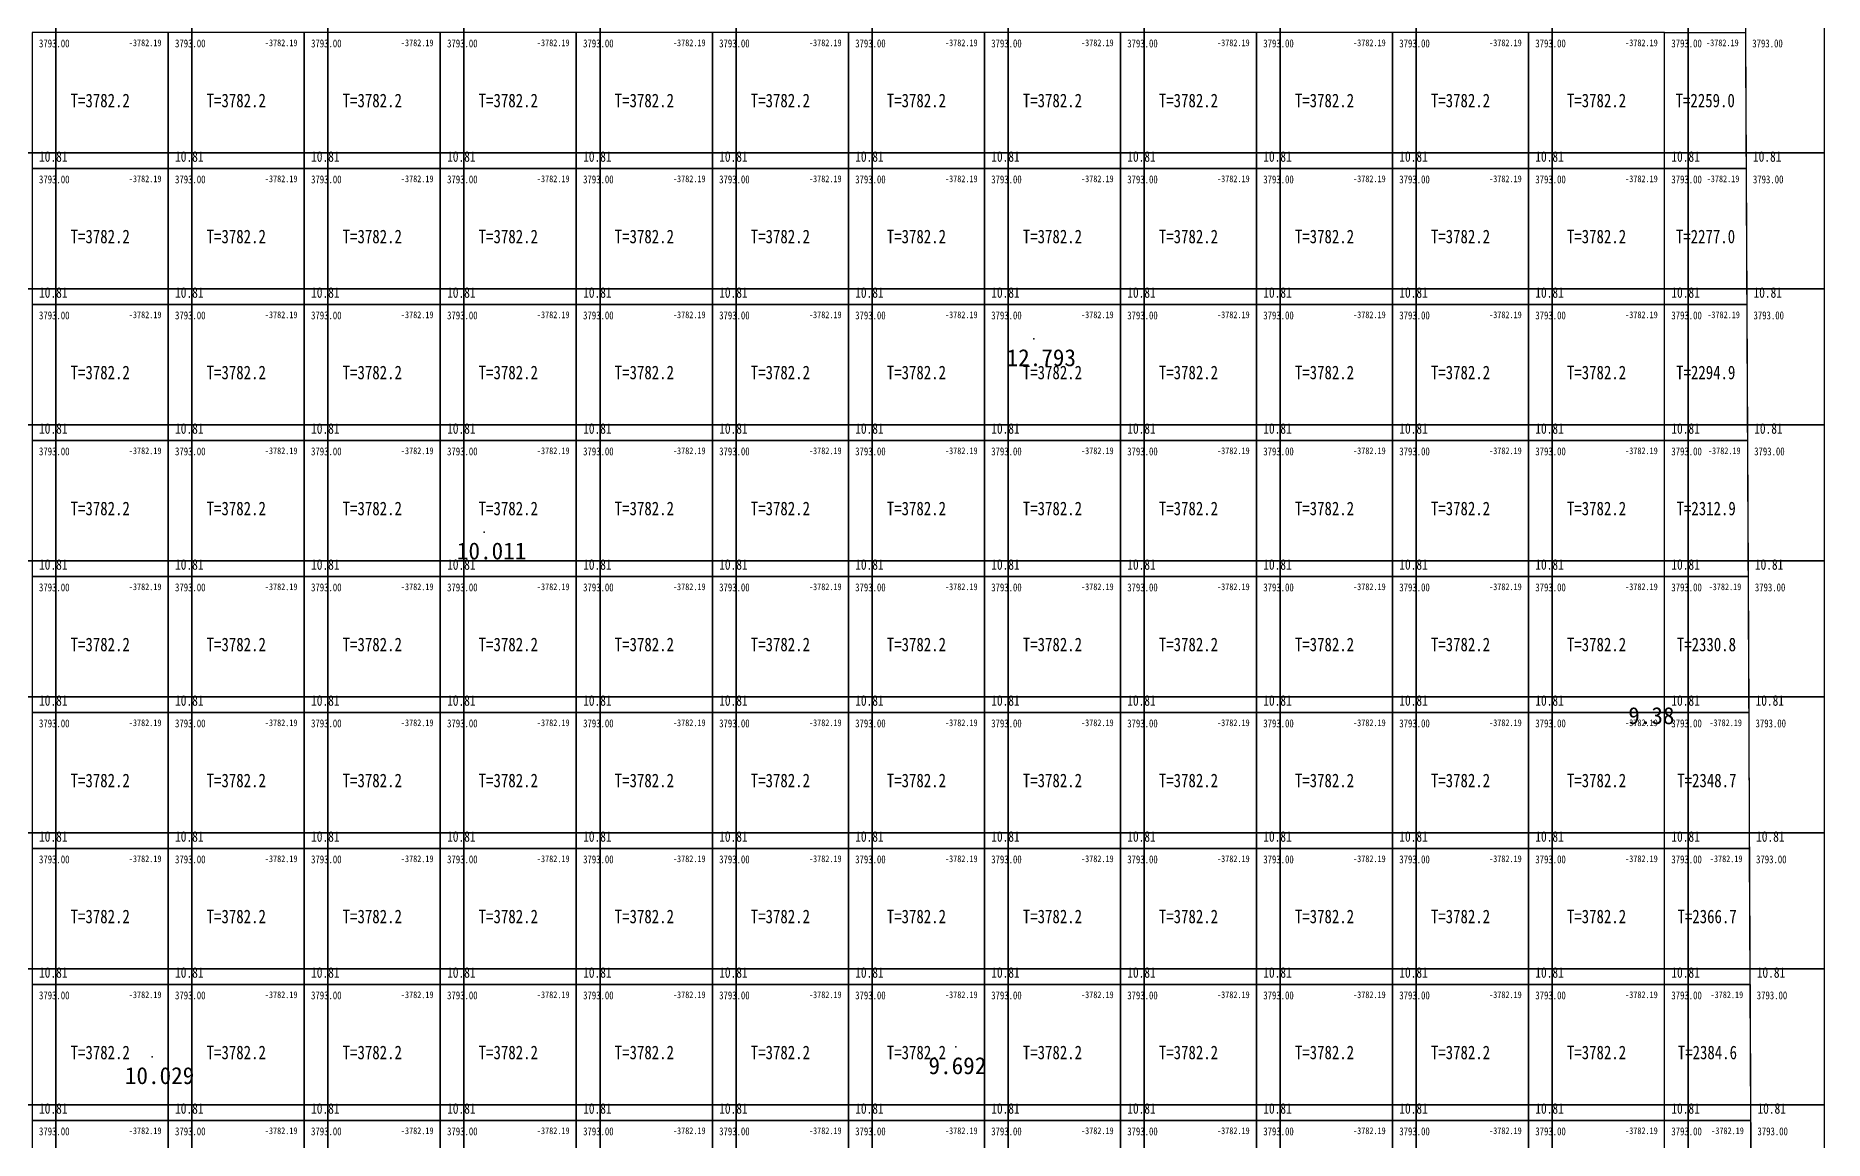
# Model space of a CAD drawing. Extents: x 2802 to 2877, y 3673 to 3804.
# Drawn here: x 2858.03 to 2871.17, y 3775.86 to 3783.98 of the extents above; entities that cross this region are included whole.
import ezdxf
from ezdxf.enums import TextEntityAlignment as Align

# ---------------------------------------------------------------- set-up
doc = ezdxf.new("R2010")
doc.units = 0
doc.header["$LTSCALE"] = 0.5
doc.header["$MEASUREMENT"] = 0
for name, color, linetype in [('FGW', 3, 'Continuous'), ('SHITI', 10, 'Continuous'), ('ZHUJI', 50, 'Continuous')]:
    doc.layers.add(name, color=color, linetype=linetype)

msp = doc.modelspace()

# ---------------------------------------------------------------- linework, layer by layer
for points in [[(2857.174, 3783.116), (2857.174, 3784.116), (2858.174, 3784.116), (2858.174, 3783.116), (2857.174, 3783.116)], [(2858.174, 3783.116), (2858.174, 3784.116), (2859.174, 3784.116), (2859.174, 3783.116), (2858.174, 3783.116)], [(2859.174, 3783.116), (2859.174, 3784.116), (2860.174, 3784.116), (2860.174, 3783.116), (2859.174, 3783.116)], [(2860.174, 3783.116), (2860.174, 3784.116), (2861.174, 3784.116), (2861.174, 3783.116), (2860.174, 3783.116)], [(2861.174, 3783.116), (2861.174, 3784.116), (2862.174, 3784.116), (2862.174, 3783.116), (2861.174, 3783.116)], [(2862.174, 3783.116), (2862.174, 3784.116), (2863.174, 3784.116), (2863.174, 3783.116), (2862.174, 3783.116)], [(2863.174, 3783.116), (2863.174, 3784.116), (2864.174, 3784.116), (2864.174, 3783.116), (2863.174, 3783.116)], [(2864.174, 3783.116), (2864.174, 3784.116), (2865.174, 3784.116), (2865.174, 3783.116), (2864.174, 3783.116)], [(2865.174, 3783.116), (2865.174, 3784.116), (2866.174, 3784.116), (2866.174, 3783.116), (2865.174, 3783.116)], [(2866.174, 3783.116), (2866.174, 3784.116), (2867.174, 3784.116), (2867.174, 3783.116), (2866.174, 3783.116)], [(2867.174, 3783.116), (2867.174, 3784.116), (2868.174, 3784.116), (2868.174, 3783.116), (2867.174, 3783.116)], [(2868.174, 3783.116), (2868.174, 3784.116), (2869.174, 3784.116), (2869.174, 3783.116), (2868.174, 3783.116)], [(2869.174, 3783.116), (2869.174, 3784.116), (2870.174, 3784.116), (2870.174, 3783.116), (2869.174, 3783.116)], [(2870.174, 3783.116), (2870.174, 3784.116), (2871.174, 3784.116), (2871.174, 3783.116), (2870.174, 3783.116)], [(2857.174, 3782.116), (2857.174, 3783.116), (2858.174, 3783.116), (2858.174, 3782.116), (2857.174, 3782.116)], [(2858.174, 3782.116), (2858.174, 3783.116), (2859.174, 3783.116), (2859.174, 3782.116), (2858.174, 3782.116)], [(2859.174, 3782.116), (2859.174, 3783.116), (2860.174, 3783.116), (2860.174, 3782.116), (2859.174, 3782.116)], [(2860.174, 3782.116), (2860.174, 3783.116), (2861.174, 3783.116), (2861.174, 3782.116), (2860.174, 3782.116)], [(2861.174, 3782.116), (2861.174, 3783.116), (2862.174, 3783.116), (2862.174, 3782.116), (2861.174, 3782.116)], [(2862.174, 3782.116), (2862.174, 3783.116), (2863.174, 3783.116), (2863.174, 3782.116), (2862.174, 3782.116)], [(2863.174, 3782.116), (2863.174, 3783.116), (2864.174, 3783.116), (2864.174, 3782.116), (2863.174, 3782.116)], [(2864.174, 3782.116), (2864.174, 3783.116), (2865.174, 3783.116), (2865.174, 3782.116), (2864.174, 3782.116)], [(2865.174, 3782.116), (2865.174, 3783.116), (2866.174, 3783.116), (2866.174, 3782.116), (2865.174, 3782.116)], [(2866.174, 3782.116), (2866.174, 3783.116), (2867.174, 3783.116), (2867.174, 3782.116), (2866.174, 3782.116)], [(2867.174, 3782.116), (2867.174, 3783.116), (2868.174, 3783.116), (2868.174, 3782.116), (2867.174, 3782.116)], [(2868.174, 3782.116), (2868.174, 3783.116), (2869.174, 3783.116), (2869.174, 3782.116), (2868.174, 3782.116)], [(2869.174, 3782.116), (2869.174, 3783.116), (2870.174, 3783.116), (2870.174, 3782.116), (2869.174, 3782.116)], [(2870.174, 3782.116), (2870.174, 3783.116), (2871.174, 3783.116), (2871.174, 3782.116), (2870.174, 3782.116)], [(2857.174, 3781.116), (2857.174, 3782.116), (2858.174, 3782.116), (2858.174, 3781.116), (2857.174, 3781.116)], [(2858.174, 3781.116), (2858.174, 3782.116), (2859.174, 3782.116), (2859.174, 3781.116), (2858.174, 3781.116)], [(2859.174, 3781.116), (2859.174, 3782.116), (2860.174, 3782.116), (2860.174, 3781.116), (2859.174, 3781.116)], [(2860.174, 3781.116), (2860.174, 3782.116), (2861.174, 3782.116), (2861.174, 3781.116), (2860.174, 3781.116)], [(2861.174, 3781.116), (2861.174, 3782.116), (2862.174, 3782.116), (2862.174, 3781.116), (2861.174, 3781.116)], [(2862.174, 3781.116), (2862.174, 3782.116), (2863.174, 3782.116), (2863.174, 3781.116), (2862.174, 3781.116)], [(2863.174, 3781.116), (2863.174, 3782.116), (2864.174, 3782.116), (2864.174, 3781.116), (2863.174, 3781.116)], [(2864.174, 3781.116), (2864.174, 3782.116), (2865.174, 3782.116), (2865.174, 3781.116), (2864.174, 3781.116)], [(2865.174, 3781.116), (2865.174, 3782.116), (2866.174, 3782.116), (2866.174, 3781.116), (2865.174, 3781.116)], [(2866.174, 3781.116), (2866.174, 3782.116), (2867.174, 3782.116), (2867.174, 3781.116), (2866.174, 3781.116)], [(2867.174, 3781.116), (2867.174, 3782.116), (2868.174, 3782.116), (2868.174, 3781.116), (2867.174, 3781.116)], [(2868.174, 3781.116), (2868.174, 3782.116), (2869.174, 3782.116), (2869.174, 3781.116), (2868.174, 3781.116)], [(2869.174, 3781.116), (2869.174, 3782.116), (2870.174, 3782.116), (2870.174, 3781.116), (2869.174, 3781.116)], [(2870.174, 3781.116), (2870.174, 3782.116), (2871.174, 3782.116), (2871.174, 3781.116), (2870.174, 3781.116)], [(2857.174, 3780.116), (2857.174, 3781.116), (2858.174, 3781.116), (2858.174, 3780.116), (2857.174, 3780.116)], [(2858.174, 3780.116), (2858.174, 3781.116), (2859.174, 3781.116), (2859.174, 3780.116), (2858.174, 3780.116)], [(2859.174, 3780.116), (2859.174, 3781.116), (2860.174, 3781.116), (2860.174, 3780.116), (2859.174, 3780.116)], [(2860.174, 3780.116), (2860.174, 3781.116), (2861.174, 3781.116), (2861.174, 3780.116), (2860.174, 3780.116)], [(2861.174, 3780.116), (2861.174, 3781.116), (2862.174, 3781.116), (2862.174, 3780.116), (2861.174, 3780.116)], [(2862.174, 3780.116), (2862.174, 3781.116), (2863.174, 3781.116), (2863.174, 3780.116), (2862.174, 3780.116)], [(2863.174, 3780.116), (2863.174, 3781.116), (2864.174, 3781.116), (2864.174, 3780.116), (2863.174, 3780.116)], [(2864.174, 3780.116), (2864.174, 3781.116), (2865.174, 3781.116), (2865.174, 3780.116), (2864.174, 3780.116)], [(2865.174, 3780.116), (2865.174, 3781.116), (2866.174, 3781.116), (2866.174, 3780.116), (2865.174, 3780.116)], [(2866.174, 3780.116), (2866.174, 3781.116), (2867.174, 3781.116), (2867.174, 3780.116), (2866.174, 3780.116)], [(2867.174, 3780.116), (2867.174, 3781.116), (2868.174, 3781.116), (2868.174, 3780.116), (2867.174, 3780.116)], [(2868.174, 3780.116), (2868.174, 3781.116), (2869.174, 3781.116), (2869.174, 3780.116), (2868.174, 3780.116)], [(2869.174, 3780.116), (2869.174, 3781.116), (2870.174, 3781.116), (2870.174, 3780.116), (2869.174, 3780.116)], [(2870.174, 3780.116), (2870.174, 3781.116), (2871.174, 3781.116), (2871.174, 3780.116), (2870.174, 3780.116)], [(2857.174, 3779.116), (2857.174, 3780.116), (2858.174, 3780.116), (2858.174, 3779.116), (2857.174, 3779.116)], [(2858.174, 3779.116), (2858.174, 3780.116), (2859.174, 3780.116), (2859.174, 3779.116), (2858.174, 3779.116)], [(2859.174, 3779.116), (2859.174, 3780.116), (2860.174, 3780.116), (2860.174, 3779.116), (2859.174, 3779.116)], [(2860.174, 3779.116), (2860.174, 3780.116), (2861.174, 3780.116), (2861.174, 3779.116), (2860.174, 3779.116)], [(2861.174, 3779.116), (2861.174, 3780.116), (2862.174, 3780.116), (2862.174, 3779.116), (2861.174, 3779.116)], [(2862.174, 3779.116), (2862.174, 3780.116), (2863.174, 3780.116), (2863.174, 3779.116), (2862.174, 3779.116)], [(2863.174, 3779.116), (2863.174, 3780.116), (2864.174, 3780.116), (2864.174, 3779.116), (2863.174, 3779.116)], [(2864.174, 3779.116), (2864.174, 3780.116), (2865.174, 3780.116), (2865.174, 3779.116), (2864.174, 3779.116)], [(2865.174, 3779.116), (2865.174, 3780.116), (2866.174, 3780.116), (2866.174, 3779.116), (2865.174, 3779.116)], [(2866.174, 3779.116), (2866.174, 3780.116), (2867.174, 3780.116), (2867.174, 3779.116), (2866.174, 3779.116)], [(2867.174, 3779.116), (2867.174, 3780.116), (2868.174, 3780.116), (2868.174, 3779.116), (2867.174, 3779.116)], [(2868.174, 3779.116), (2868.174, 3780.116), (2869.174, 3780.116), (2869.174, 3779.116), (2868.174, 3779.116)], [(2869.174, 3779.116), (2869.174, 3780.116), (2870.174, 3780.116), (2870.174, 3779.116), (2869.174, 3779.116)], [(2870.174, 3779.116), (2870.174, 3780.116), (2871.174, 3780.116), (2871.174, 3779.116), (2870.174, 3779.116)], [(2857.174, 3778.116), (2857.174, 3779.116), (2858.174, 3779.116), (2858.174, 3778.116), (2857.174, 3778.116)], [(2858.174, 3778.116), (2858.174, 3779.116), (2859.174, 3779.116), (2859.174, 3778.116), (2858.174, 3778.116)], [(2859.174, 3778.116), (2859.174, 3779.116), (2860.174, 3779.116), (2860.174, 3778.116), (2859.174, 3778.116)], [(2860.174, 3778.116), (2860.174, 3779.116), (2861.174, 3779.116), (2861.174, 3778.116), (2860.174, 3778.116)], [(2861.174, 3778.116), (2861.174, 3779.116), (2862.174, 3779.116), (2862.174, 3778.116), (2861.174, 3778.116)], [(2862.174, 3778.116), (2862.174, 3779.116), (2863.174, 3779.116), (2863.174, 3778.116), (2862.174, 3778.116)], [(2863.174, 3778.116), (2863.174, 3779.116), (2864.174, 3779.116), (2864.174, 3778.116), (2863.174, 3778.116)], [(2864.174, 3778.116), (2864.174, 3779.116), (2865.174, 3779.116), (2865.174, 3778.116), (2864.174, 3778.116)], [(2865.174, 3778.116), (2865.174, 3779.116), (2866.174, 3779.116), (2866.174, 3778.116), (2865.174, 3778.116)], [(2866.174, 3778.116), (2866.174, 3779.116), (2867.174, 3779.116), (2867.174, 3778.116), (2866.174, 3778.116)], [(2867.174, 3778.116), (2867.174, 3779.116), (2868.174, 3779.116), (2868.174, 3778.116), (2867.174, 3778.116)], [(2868.174, 3778.116), (2868.174, 3779.116), (2869.174, 3779.116), (2869.174, 3778.116), (2868.174, 3778.116)], [(2869.174, 3778.116), (2869.174, 3779.116), (2870.174, 3779.116), (2870.174, 3778.116), (2869.174, 3778.116)], [(2870.174, 3778.116), (2870.174, 3779.116), (2871.174, 3779.116), (2871.174, 3778.116), (2870.174, 3778.116)], [(2857.174, 3777.116), (2857.174, 3778.116), (2858.174, 3778.116), (2858.174, 3777.116), (2857.174, 3777.116)], [(2858.174, 3777.116), (2858.174, 3778.116), (2859.174, 3778.116), (2859.174, 3777.116), (2858.174, 3777.116)], [(2859.174, 3777.116), (2859.174, 3778.116), (2860.174, 3778.116), (2860.174, 3777.116), (2859.174, 3777.116)], [(2860.174, 3777.116), (2860.174, 3778.116), (2861.174, 3778.116), (2861.174, 3777.116), (2860.174, 3777.116)], [(2861.174, 3777.116), (2861.174, 3778.116), (2862.174, 3778.116), (2862.174, 3777.116), (2861.174, 3777.116)], [(2862.174, 3777.116), (2862.174, 3778.116), (2863.174, 3778.116), (2863.174, 3777.116), (2862.174, 3777.116)], [(2863.174, 3777.116), (2863.174, 3778.116), (2864.174, 3778.116), (2864.174, 3777.116), (2863.174, 3777.116)], [(2864.174, 3777.116), (2864.174, 3778.116), (2865.174, 3778.116), (2865.174, 3777.116), (2864.174, 3777.116)], [(2865.174, 3777.116), (2865.174, 3778.116), (2866.174, 3778.116), (2866.174, 3777.116), (2865.174, 3777.116)], [(2866.174, 3777.116), (2866.174, 3778.116), (2867.174, 3778.116), (2867.174, 3777.116), (2866.174, 3777.116)], [(2867.174, 3777.116), (2867.174, 3778.116), (2868.174, 3778.116), (2868.174, 3777.116), (2867.174, 3777.116)], [(2868.174, 3777.116), (2868.174, 3778.116), (2869.174, 3778.116), (2869.174, 3777.116), (2868.174, 3777.116)], [(2869.174, 3777.116), (2869.174, 3778.116), (2870.174, 3778.116), (2870.174, 3777.116), (2869.174, 3777.116)], [(2870.174, 3777.116), (2870.174, 3778.116), (2871.174, 3778.116), (2871.174, 3777.116), (2870.174, 3777.116)], [(2857.174, 3776.116), (2857.174, 3777.116), (2858.174, 3777.116), (2858.174, 3776.116), (2857.174, 3776.116)], [(2858.174, 3776.116), (2858.174, 3777.116), (2859.174, 3777.116), (2859.174, 3776.116), (2858.174, 3776.116)], [(2859.174, 3776.116), (2859.174, 3777.116), (2860.174, 3777.116), (2860.174, 3776.116), (2859.174, 3776.116)], [(2860.174, 3776.116), (2860.174, 3777.116), (2861.174, 3777.116), (2861.174, 3776.116), (2860.174, 3776.116)], [(2861.174, 3776.116), (2861.174, 3777.116), (2862.174, 3777.116), (2862.174, 3776.116), (2861.174, 3776.116)], [(2862.174, 3776.116), (2862.174, 3777.116), (2863.174, 3777.116), (2863.174, 3776.116), (2862.174, 3776.116)], [(2863.174, 3776.116), (2863.174, 3777.116), (2864.174, 3777.116), (2864.174, 3776.116), (2863.174, 3776.116)], [(2864.174, 3776.116), (2864.174, 3777.116), (2865.174, 3777.116), (2865.174, 3776.116), (2864.174, 3776.116)], [(2865.174, 3776.116), (2865.174, 3777.116), (2866.174, 3777.116), (2866.174, 3776.116), (2865.174, 3776.116)], [(2866.174, 3776.116), (2866.174, 3777.116), (2867.174, 3777.116), (2867.174, 3776.116), (2866.174, 3776.116)], [(2867.174, 3776.116), (2867.174, 3777.116), (2868.174, 3777.116), (2868.174, 3776.116), (2867.174, 3776.116)], [(2868.174, 3776.116), (2868.174, 3777.116), (2869.174, 3777.116), (2869.174, 3776.116), (2868.174, 3776.116)], [(2869.174, 3776.116), (2869.174, 3777.116), (2870.174, 3777.116), (2870.174, 3776.116), (2869.174, 3776.116)], [(2870.174, 3776.116), (2870.174, 3777.116), (2871.174, 3777.116), (2871.174, 3776.116), (2870.174, 3776.116)], [(2857.174, 3775.116), (2857.174, 3776.116), (2858.174, 3776.116), (2858.174, 3775.116), (2857.174, 3775.116)], [(2858.174, 3775.116), (2858.174, 3776.116), (2859.174, 3776.116), (2859.174, 3775.116), (2858.174, 3775.116)], [(2859.174, 3775.116), (2859.174, 3776.116), (2860.174, 3776.116), (2860.174, 3775.116), (2859.174, 3775.116)], [(2860.174, 3775.116), (2860.174, 3776.116), (2861.174, 3776.116), (2861.174, 3775.116), (2860.174, 3775.116)], [(2861.174, 3775.116), (2861.174, 3776.116), (2862.174, 3776.116), (2862.174, 3775.116), (2861.174, 3775.116)], [(2862.174, 3775.116), (2862.174, 3776.116), (2863.174, 3776.116), (2863.174, 3775.116), (2862.174, 3775.116)], [(2863.174, 3775.116), (2863.174, 3776.116), (2864.174, 3776.116), (2864.174, 3775.116), (2863.174, 3775.116)], [(2864.174, 3775.116), (2864.174, 3776.116), (2865.174, 3776.116), (2865.174, 3775.116), (2864.174, 3775.116)], [(2865.174, 3775.116), (2865.174, 3776.116), (2866.174, 3776.116), (2866.174, 3775.116), (2865.174, 3775.116)], [(2866.174, 3775.116), (2866.174, 3776.116), (2867.174, 3776.116), (2867.174, 3775.116), (2866.174, 3775.116)], [(2867.174, 3775.116), (2867.174, 3776.116), (2868.174, 3776.116), (2868.174, 3775.116), (2867.174, 3775.116)], [(2868.174, 3775.116), (2868.174, 3776.116), (2869.174, 3776.116), (2869.174, 3775.116), (2868.174, 3775.116)], [(2869.174, 3775.116), (2869.174, 3776.116), (2870.174, 3776.116), (2870.174, 3775.116), (2869.174, 3775.116)], [(2870.174, 3775.116), (2870.174, 3776.116), (2871.174, 3776.116), (2871.174, 3775.116), (2870.174, 3775.116)]]:
    msp.add_lwpolyline(points)
at = {"layer": 'FGW', "flags": 128}
for points in [[(2858, 3783), (2859, 3783), (2859, 3784), (2858, 3784)], [(2859, 3783), (2860, 3783), (2860, 3784), (2859, 3784)], [(2860, 3783), (2861, 3783), (2861, 3784), (2860, 3784)], [(2861, 3783), (2862, 3783), (2862, 3784), (2861, 3784)], [(2862, 3783), (2863, 3783), (2863, 3784), (2862, 3784)], [(2863, 3783), (2864, 3783), (2864, 3784), (2863, 3784)], [(2864, 3783), (2865, 3783), (2865, 3784), (2864, 3784)], [(2865, 3783), (2866, 3783), (2866, 3784), (2865, 3784)], [(2866, 3783), (2867, 3783), (2867, 3784), (2866, 3784)], [(2867, 3783), (2868, 3783), (2868, 3784), (2867, 3784)], [(2868, 3783), (2869, 3783), (2869, 3784), (2868, 3784)], [(2869, 3783), (2870, 3783), (2870, 3784), (2869, 3784)], [(2870, 3784), (2870.595, 3784), (2870.6, 3783), (2870, 3783)], [(2858, 3782), (2859, 3782), (2859, 3783), (2858, 3783)], [(2859, 3782), (2860, 3782), (2860, 3783), (2859, 3783)], [(2860, 3782), (2861, 3782), (2861, 3783), (2860, 3783)], [(2861, 3782), (2862, 3782), (2862, 3783), (2861, 3783)], [(2862, 3782), (2863, 3782), (2863, 3783), (2862, 3783)], [(2863, 3782), (2864, 3782), (2864, 3783), (2863, 3783)], [(2864, 3782), (2865, 3782), (2865, 3783), (2864, 3783)], [(2865, 3782), (2866, 3782), (2866, 3783), (2865, 3783)], [(2866, 3782), (2867, 3782), (2867, 3783), (2866, 3783)], [(2867, 3782), (2868, 3782), (2868, 3783), (2867, 3783)], [(2868, 3782), (2869, 3782), (2869, 3783), (2868, 3783)], [(2869, 3782), (2870, 3782), (2870, 3783), (2869, 3783)], [(2870, 3783), (2870.6, 3783), (2870.604, 3782), (2870, 3782)], [(2858, 3781), (2859, 3781), (2859, 3782), (2858, 3782)], [(2859, 3781), (2860, 3781), (2860, 3782), (2859, 3782)], [(2860, 3781), (2861, 3781), (2861, 3782), (2860, 3782)], [(2861, 3781), (2862, 3781), (2862, 3782), (2861, 3782)], [(2862, 3781), (2863, 3781), (2863, 3782), (2862, 3782)], [(2863, 3781), (2864, 3781), (2864, 3782), (2863, 3782)], [(2864, 3781), (2865, 3781), (2865, 3782), (2864, 3782)], [(2865, 3781), (2866, 3781), (2866, 3782), (2865, 3782)], [(2866, 3781), (2867, 3781), (2867, 3782), (2866, 3782)], [(2867, 3781), (2868, 3781), (2868, 3782), (2867, 3782)], [(2868, 3781), (2869, 3781), (2869, 3782), (2868, 3782)], [(2869, 3781), (2870, 3781), (2870, 3782), (2869, 3782)], [(2870, 3782), (2870.604, 3782), (2870.609, 3781), (2870, 3781)], [(2858, 3780), (2859, 3780), (2859, 3781), (2858, 3781)], [(2859, 3780), (2860, 3780), (2860, 3781), (2859, 3781)], [(2860, 3780), (2861, 3780), (2861, 3781), (2860, 3781)], [(2861, 3780), (2862, 3780), (2862, 3781), (2861, 3781)], [(2862, 3780), (2863, 3780), (2863, 3781), (2862, 3781)], [(2863, 3780), (2864, 3780), (2864, 3781), (2863, 3781)], [(2864, 3780), (2865, 3780), (2865, 3781), (2864, 3781)], [(2865, 3780), (2866, 3780), (2866, 3781), (2865, 3781)], [(2866, 3780), (2867, 3780), (2867, 3781), (2866, 3781)], [(2867, 3780), (2868, 3780), (2868, 3781), (2867, 3781)], [(2868, 3780), (2869, 3780), (2869, 3781), (2868, 3781)], [(2869, 3780), (2870, 3780), (2870, 3781), (2869, 3781)], [(2870, 3781), (2870.609, 3781), (2870.614, 3780), (2870, 3780)], [(2858, 3779), (2859, 3779), (2859, 3780), (2858, 3780)], [(2859, 3779), (2860, 3779), (2860, 3780), (2859, 3780)], [(2860, 3779), (2861, 3779), (2861, 3780), (2860, 3780)], [(2861, 3779), (2862, 3779), (2862, 3780), (2861, 3780)], [(2862, 3779), (2863, 3779), (2863, 3780), (2862, 3780)], [(2863, 3779), (2864, 3779), (2864, 3780), (2863, 3780)], [(2864, 3779), (2865, 3779), (2865, 3780), (2864, 3780)], [(2865, 3779), (2866, 3779), (2866, 3780), (2865, 3780)], [(2866, 3779), (2867, 3779), (2867, 3780), (2866, 3780)], [(2867, 3779), (2868, 3779), (2868, 3780), (2867, 3780)], [(2868, 3779), (2869, 3779), (2869, 3780), (2868, 3780)], [(2869, 3779), (2870, 3779), (2870, 3780), (2869, 3780)], [(2870, 3780), (2870.614, 3780), (2870.619, 3779), (2870, 3779)], [(2858, 3778), (2859, 3778), (2859, 3779), (2858, 3779)], [(2859, 3778), (2860, 3778), (2860, 3779), (2859, 3779)], [(2860, 3778), (2861, 3778), (2861, 3779), (2860, 3779)], [(2861, 3778), (2862, 3778), (2862, 3779), (2861, 3779)], [(2862, 3778), (2863, 3778), (2863, 3779), (2862, 3779)], [(2863, 3778), (2864, 3778), (2864, 3779), (2863, 3779)], [(2864, 3778), (2865, 3778), (2865, 3779), (2864, 3779)], [(2865, 3778), (2866, 3778), (2866, 3779), (2865, 3779)], [(2866, 3778), (2867, 3778), (2867, 3779), (2866, 3779)], [(2867, 3778), (2868, 3778), (2868, 3779), (2867, 3779)], [(2868, 3778), (2869, 3778), (2869, 3779), (2868, 3779)], [(2869, 3778), (2870, 3778), (2870, 3779), (2869, 3779)], [(2870, 3779), (2870.619, 3779), (2870.623, 3778), (2870, 3778)], [(2858, 3777), (2859, 3777), (2859, 3778), (2858, 3778)], [(2859, 3777), (2860, 3777), (2860, 3778), (2859, 3778)], [(2860, 3777), (2861, 3777), (2861, 3778), (2860, 3778)], [(2861, 3777), (2862, 3777), (2862, 3778), (2861, 3778)], [(2862, 3777), (2863, 3777), (2863, 3778), (2862, 3778)], [(2863, 3777), (2864, 3777), (2864, 3778), (2863, 3778)], [(2864, 3777), (2865, 3777), (2865, 3778), (2864, 3778)], [(2865, 3777), (2866, 3777), (2866, 3778), (2865, 3778)], [(2866, 3777), (2867, 3777), (2867, 3778), (2866, 3778)], [(2867, 3777), (2868, 3777), (2868, 3778), (2867, 3778)], [(2868, 3777), (2869, 3777), (2869, 3778), (2868, 3778)], [(2869, 3777), (2870, 3777), (2870, 3778), (2869, 3778)], [(2870.623, 3778), (2870.628, 3777), (2870, 3777), (2870, 3778)], [(2858, 3776), (2859, 3776), (2859, 3777), (2858, 3777)], [(2859, 3776), (2860, 3776), (2860, 3777), (2859, 3777)], [(2860, 3776), (2861, 3776), (2861, 3777), (2860, 3777)], [(2861, 3776), (2862, 3776), (2862, 3777), (2861, 3777)], [(2862, 3776), (2863, 3776), (2863, 3777), (2862, 3777)], [(2863, 3776), (2864, 3776), (2864, 3777), (2863, 3777)], [(2864, 3776), (2865, 3776), (2865, 3777), (2864, 3777)], [(2865, 3776), (2866, 3776), (2866, 3777), (2865, 3777)], [(2866, 3776), (2867, 3776), (2867, 3777), (2866, 3777)], [(2867, 3776), (2868, 3776), (2868, 3777), (2867, 3777)], [(2868, 3776), (2869, 3776), (2869, 3777), (2868, 3777)], [(2869, 3776), (2870, 3776), (2870, 3777), (2869, 3777)], [(2870.628, 3777), (2870.633, 3776), (2870, 3776), (2870, 3777)], [(2858, 3775), (2859, 3775), (2859, 3776), (2858, 3776)], [(2859, 3775), (2860, 3775), (2860, 3776), (2859, 3776)], [(2860, 3775), (2861, 3775), (2861, 3776), (2860, 3776)], [(2861, 3775), (2862, 3775), (2862, 3776), (2861, 3776)], [(2862, 3775), (2863, 3775), (2863, 3776), (2862, 3776)], [(2863, 3775), (2864, 3775), (2864, 3776), (2863, 3776)], [(2864, 3775), (2865, 3775), (2865, 3776), (2864, 3776)], [(2865, 3775), (2866, 3775), (2866, 3776), (2865, 3776)], [(2866, 3775), (2867, 3775), (2867, 3776), (2866, 3776)], [(2867, 3775), (2868, 3775), (2868, 3776), (2867, 3776)], [(2868, 3775), (2869, 3775), (2869, 3776), (2868, 3776)], [(2869, 3775), (2870, 3775), (2870, 3776), (2869, 3776)], [(2870.633, 3776), (2870.638, 3775), (2870, 3775), (2870, 3776)]]:
    msp.add_lwpolyline(points, close=True, dxfattribs=at)
at = {"layer": 'SHITI'}
msp.add_lwpolyline([(2845.174, 3778.428), (2853.8, 3795.293), (2856.23, 3799.039), (2864.64, 3799.283), (2868.952, 3795.959), (2870.191, 3792.979), (2870.586, 3785.879), (2870.663, 3769.646), (2864.182, 3751.04), (2859.717, 3744.891), (2853.723, 3744.116), (2848.263, 3749.893), (2846.279, 3757.095), (2845.423, 3772.222), (2845.174, 3778.428)], close=True, dxfattribs=at)
at = {"layer": 'ZHUJI'}
for p in [(2865.363, 3781.747), (2861.322, 3780.326), (2869.933, 3779.115), (2864.789, 3776.541), (2858.881, 3776.468)]:
    msp.add_point(p, dxfattribs=at)

# ---------------------------------------------------------------- texts
at = {"layer": 'FGW', "color": 4, "width": 0.8}
for p in [(2858.05, 3783.95, 10.814), (2859.05, 3783.95, 10.814), (2860.05, 3783.95, 10.814), (2861.05, 3783.95, 10.814), (2862.05, 3783.95, 10.814), (2863.05, 3783.95, 10.814), (2864.05, 3783.95, 10.814), (2865.05, 3783.95, 10.814), (2866.05, 3783.95, 10.814), (2867.05, 3783.95, 10.814), (2868.05, 3783.95, 10.814), (2869.05, 3783.95, 10.814), (2870.05, 3783.95, 10.814), (2870.05, 3783.95, 10.814), (2870.05, 3783.95, 10.814), (2870.645, 3783.95, 10.814), (2870.645, 3783.95, 10.814), (2858.05, 3782.95, 10.814), (2859.05, 3782.95, 10.814), (2860.05, 3782.95, 10.814), (2861.05, 3782.95, 10.814), (2862.05, 3782.95, 10.814), (2863.05, 3782.95, 10.814), (2864.05, 3782.95, 10.814), (2865.05, 3782.95, 10.814), (2866.05, 3782.95, 10.814), (2867.05, 3782.95, 10.814), (2868.05, 3782.95, 10.814), (2869.05, 3782.95, 10.814), (2870.05, 3782.95, 10.814), (2870.05, 3782.95, 10.814), (2870.05, 3782.95, 10.814), (2870.65, 3782.95, 10.814), (2870.65, 3782.95, 10.814), (2858.05, 3781.95, 10.814), (2859.05, 3781.95, 10.814), (2860.05, 3781.95, 10.814), (2861.05, 3781.95, 10.814), (2862.05, 3781.95, 10.814), (2863.05, 3781.95, 10.814), (2864.05, 3781.95, 10.814), (2865.05, 3781.95, 10.814), (2866.05, 3781.95, 10.814), (2867.05, 3781.95, 10.814), (2868.05, 3781.95, 10.814), (2869.05, 3781.95, 10.814), (2870.05, 3781.95, 10.814), (2870.05, 3781.95, 10.814), (2870.05, 3781.95, 10.814), (2870.654, 3781.95, 10.814), (2870.654, 3781.95, 10.814), (2858.05, 3780.95, 10.814), (2859.05, 3780.95, 10.814), (2860.05, 3780.95, 10.814), (2861.05, 3780.95, 10.814), (2862.05, 3780.95, 10.814), (2863.05, 3780.95, 10.814), (2864.05, 3780.95, 10.814), (2865.05, 3780.95, 10.814), (2866.05, 3780.95, 10.814), (2867.05, 3780.95, 10.814), (2868.05, 3780.95, 10.814), (2869.05, 3780.95, 10.814), (2870.05, 3780.95, 10.814), (2870.05, 3780.95, 10.814), (2870.05, 3780.95, 10.814), (2870.659, 3780.95, 10.814), (2870.659, 3780.95, 10.814), (2858.05, 3779.95, 10.814), (2859.05, 3779.95, 10.814), (2860.05, 3779.95, 10.814), (2861.05, 3779.95, 10.814), (2862.05, 3779.95, 10.814), (2863.05, 3779.95, 10.814), (2864.05, 3779.95, 10.814), (2865.05, 3779.95, 10.814), (2866.05, 3779.95, 10.814), (2867.05, 3779.95, 10.814), (2868.05, 3779.95, 10.814), (2869.05, 3779.95, 10.814), (2870.05, 3779.95, 10.814), (2870.05, 3779.95, 10.814), (2870.05, 3779.95, 10.814), (2870.664, 3779.95, 10.814), (2870.664, 3779.95, 10.814), (2858.05, 3778.95, 10.814), (2859.05, 3778.95, 10.814), (2860.05, 3778.95, 10.814), (2861.05, 3778.95, 10.814), (2862.05, 3778.95, 10.814), (2863.05, 3778.95, 10.814), (2864.05, 3778.95, 10.814), (2865.05, 3778.95, 10.814), (2866.05, 3778.95, 10.814), (2867.05, 3778.95, 10.814), (2868.05, 3778.95, 10.814), (2869.05, 3778.95, 10.814), (2870.05, 3778.95, 10.814), (2870.05, 3778.95, 10.814), (2870.05, 3778.95, 10.814), (2870.669, 3778.95, 10.814), (2870.669, 3778.95, 10.814), (2858.05, 3777.95, 10.814), (2859.05, 3777.95, 10.814), (2860.05, 3777.95, 10.814), (2861.05, 3777.95, 10.814), (2862.05, 3777.95, 10.814), (2863.05, 3777.95, 10.814), (2864.05, 3777.95, 10.814), (2865.05, 3777.95, 10.814), (2866.05, 3777.95, 10.814), (2867.05, 3777.95, 10.814), (2868.05, 3777.95, 10.814), (2869.05, 3777.95, 10.814), (2870.05, 3777.95, 10.814), (2870.05, 3777.95, 10.814), (2870.05, 3777.95, 10.814), (2870.673, 3777.95, 10.814), (2870.673, 3777.95, 10.814), (2858.05, 3776.95, 10.814), (2859.05, 3776.95, 10.814), (2860.05, 3776.95, 10.814), (2861.05, 3776.95, 10.814), (2862.05, 3776.95, 10.814), (2863.05, 3776.95, 10.814), (2864.05, 3776.95, 10.814), (2865.05, 3776.95, 10.814), (2866.05, 3776.95, 10.814), (2867.05, 3776.95, 10.814), (2868.05, 3776.95, 10.814), (2869.05, 3776.95, 10.814), (2870.05, 3776.95, 10.814), (2870.05, 3776.95, 10.814), (2870.05, 3776.95, 10.814), (2870.678, 3776.95, 10.814), (2870.678, 3776.95, 10.814), (2858.05, 3775.95, 10.814), (2859.05, 3775.95, 10.814), (2860.05, 3775.95, 10.814), (2861.05, 3775.95, 10.814), (2862.05, 3775.95, 10.814), (2863.05, 3775.95, 10.814), (2864.05, 3775.95, 10.814), (2865.05, 3775.95, 10.814), (2866.05, 3775.95, 10.814), (2867.05, 3775.95, 10.814), (2868.05, 3775.95, 10.814), (2869.05, 3775.95, 10.814), (2870.05, 3775.95, 10.814), (2870.05, 3775.95, 10.814), (2870.05, 3775.95, 10.814), (2870.683, 3775.95, 10.814), (2870.683, 3775.95, 10.814)]:
    msp.add_text('3793.00', height=0.0588, dxfattribs=at).set_placement(p, align=Align.TOP_LEFT)
at = {"layer": 'FGW', "color": 6, "width": 0.8}
for p in [(2858.95, 3783.95, 10.814), (2859.95, 3783.95, 10.814), (2860.95, 3783.95, 10.814), (2861.95, 3783.95, 10.814), (2862.95, 3783.95, 10.814), (2863.95, 3783.95, 10.814), (2864.95, 3783.95, 10.814), (2865.95, 3783.95, 10.814), (2866.95, 3783.95, 10.814), (2867.95, 3783.95, 10.814), (2868.95, 3783.95, 10.814), (2869.95, 3783.95, 10.814), (2869.95, 3783.95, 10.814), (2869.95, 3783.95, 10.814), (2870.545, 3783.95, 10.814), (2870.545, 3783.95, 10.814), (2858.95, 3782.95, 10.814), (2859.95, 3782.95, 10.814), (2860.95, 3782.95, 10.814), (2861.95, 3782.95, 10.814), (2862.95, 3782.95, 10.814), (2863.95, 3782.95, 10.814), (2864.95, 3782.95, 10.814), (2865.95, 3782.95, 10.814), (2866.95, 3782.95, 10.814), (2867.95, 3782.95, 10.814), (2868.95, 3782.95, 10.814), (2869.95, 3782.95, 10.814), (2869.95, 3782.95, 10.814), (2869.95, 3782.95, 10.814), (2870.55, 3782.95, 10.814), (2870.55, 3782.95, 10.814), (2858.95, 3781.95, 10.814), (2859.95, 3781.95, 10.814), (2860.95, 3781.95, 10.814), (2861.95, 3781.95, 10.814), (2862.95, 3781.95, 10.814), (2863.95, 3781.95, 10.814), (2864.95, 3781.95, 10.814), (2865.95, 3781.95, 10.814), (2866.95, 3781.95, 10.814), (2867.95, 3781.95, 10.814), (2868.95, 3781.95, 10.814), (2869.95, 3781.95, 10.814), (2869.95, 3781.95, 10.814), (2869.95, 3781.95, 10.814), (2870.554, 3781.95, 10.814), (2870.554, 3781.95, 10.814), (2858.95, 3780.95, 10.814), (2859.95, 3780.95, 10.814), (2860.95, 3780.95, 10.814), (2861.95, 3780.95, 10.814), (2862.95, 3780.95, 10.814), (2863.95, 3780.95, 10.814), (2864.95, 3780.95, 10.814), (2865.95, 3780.95, 10.814), (2866.95, 3780.95, 10.814), (2867.95, 3780.95, 10.814), (2868.95, 3780.95, 10.814), (2869.95, 3780.95, 10.814), (2869.95, 3780.95, 10.814), (2869.95, 3780.95, 10.814), (2870.559, 3780.95, 10.814), (2870.559, 3780.95, 10.814), (2858.95, 3779.95, 10.814), (2859.95, 3779.95, 10.814), (2860.95, 3779.95, 10.814), (2861.95, 3779.95, 10.814), (2862.95, 3779.95, 10.814), (2863.95, 3779.95, 10.814), (2864.95, 3779.95, 10.814), (2865.95, 3779.95, 10.814), (2866.95, 3779.95, 10.814), (2867.95, 3779.95, 10.814), (2868.95, 3779.95, 10.814), (2869.95, 3779.95, 10.814), (2869.95, 3779.95, 10.814), (2869.95, 3779.95, 10.814), (2870.564, 3779.95, 10.814), (2870.564, 3779.95, 10.814), (2858.95, 3778.95, 10.814), (2859.95, 3778.95, 10.814), (2860.95, 3778.95, 10.814), (2861.95, 3778.95, 10.814), (2862.95, 3778.95, 10.814), (2863.95, 3778.95, 10.814), (2864.95, 3778.95, 10.814), (2865.95, 3778.95, 10.814), (2866.95, 3778.95, 10.814), (2867.95, 3778.95, 10.814), (2868.95, 3778.95, 10.814), (2869.95, 3778.95, 10.814), (2869.95, 3778.95, 10.814), (2869.95, 3778.95, 10.814), (2870.569, 3778.95, 10.814), (2870.569, 3778.95, 10.814), (2858.95, 3777.95, 10.814), (2859.95, 3777.95, 10.814), (2860.95, 3777.95, 10.814), (2861.95, 3777.95, 10.814), (2862.95, 3777.95, 10.814), (2863.95, 3777.95, 10.814), (2864.95, 3777.95, 10.814), (2865.95, 3777.95, 10.814), (2866.95, 3777.95, 10.814), (2867.95, 3777.95, 10.814), (2868.95, 3777.95, 10.814), (2869.95, 3777.95, 10.814), (2869.95, 3777.95, 10.814), (2869.95, 3777.95, 10.814), (2870.573, 3777.95, 10.814), (2870.573, 3777.95, 10.814), (2858.95, 3776.95, 10.814), (2859.95, 3776.95, 10.814), (2860.95, 3776.95, 10.814), (2861.95, 3776.95, 10.814), (2862.95, 3776.95, 10.814), (2863.95, 3776.95, 10.814), (2864.95, 3776.95, 10.814), (2865.95, 3776.95, 10.814), (2866.95, 3776.95, 10.814), (2867.95, 3776.95, 10.814), (2868.95, 3776.95, 10.814), (2869.95, 3776.95, 10.814), (2869.95, 3776.95, 10.814), (2869.95, 3776.95, 10.814), (2870.578, 3776.95, 10.814), (2870.578, 3776.95, 10.814), (2858.95, 3775.95, 10.814), (2859.95, 3775.95, 10.814), (2860.95, 3775.95, 10.814), (2861.95, 3775.95, 10.814), (2862.95, 3775.95, 10.814), (2863.95, 3775.95, 10.814), (2864.95, 3775.95, 10.814), (2865.95, 3775.95, 10.814), (2866.95, 3775.95, 10.814), (2867.95, 3775.95, 10.814), (2868.95, 3775.95, 10.814), (2869.95, 3775.95, 10.814), (2869.95, 3775.95, 10.814), (2869.95, 3775.95, 10.814), (2870.583, 3775.95, 10.814), (2870.583, 3775.95, 10.814)]:
    msp.add_text('-3782.19', height=0.05, dxfattribs=at).set_placement(p, align=Align.TOP_RIGHT)
at = {"layer": 'FGW', "width": 0.8}
for s, p in [('T=3782.2', (2858.5, 3783.5)), ('T=3782.2', (2859.5, 3783.5)), ('T=3782.2', (2860.5, 3783.5)), ('T=3782.2', (2861.5, 3783.5)), ('T=3782.2', (2862.5, 3783.5)), ('T=3782.2', (2863.5, 3783.5)), ('T=3782.2', (2864.5, 3783.5)), ('T=3782.2', (2865.5, 3783.5)), ('T=3782.2', (2866.5, 3783.5)), ('T=3782.2', (2867.5, 3783.5)), ('T=3782.2', (2868.5, 3783.5)), ('T=3782.2', (2869.5, 3783.5)), ('T=2259.0', (2870.299, 3783.5)), ('T=3782.2', (2858.5, 3782.5)), ('T=3782.2', (2859.5, 3782.5)), ('T=3782.2', (2860.5, 3782.5)), ('T=3782.2', (2861.5, 3782.5)), ('T=3782.2', (2862.5, 3782.5)), ('T=3782.2', (2863.5, 3782.5)), ('T=3782.2', (2864.5, 3782.5)), ('T=3782.2', (2865.5, 3782.5)), ('T=3782.2', (2866.5, 3782.5)), ('T=3782.2', (2867.5, 3782.5)), ('T=3782.2', (2868.5, 3782.5)), ('T=3782.2', (2869.5, 3782.5)), ('T=2277.0', (2870.301, 3782.5)), ('T=3782.2', (2858.5, 3781.5)), ('T=3782.2', (2859.5, 3781.5)), ('T=3782.2', (2860.5, 3781.5)), ('T=3782.2', (2861.5, 3781.5)), ('T=3782.2', (2862.5, 3781.5)), ('T=3782.2', (2863.5, 3781.5)), ('T=3782.2', (2864.5, 3781.5)), ('T=3782.2', (2865.5, 3781.5)), ('T=3782.2', (2866.5, 3781.5)), ('T=3782.2', (2867.5, 3781.5)), ('T=3782.2', (2868.5, 3781.5)), ('T=3782.2', (2869.5, 3781.5)), ('T=2294.9', (2870.303, 3781.5)), ('T=3782.2', (2858.5, 3780.5)), ('T=3782.2', (2859.5, 3780.5)), ('T=3782.2', (2860.5, 3780.5)), ('T=3782.2', (2861.5, 3780.5)), ('T=3782.2', (2862.5, 3780.5)), ('T=3782.2', (2863.5, 3780.5)), ('T=3782.2', (2864.5, 3780.5)), ('T=3782.2', (2865.5, 3780.5)), ('T=3782.2', (2866.5, 3780.5)), ('T=3782.2', (2867.5, 3780.5)), ('T=3782.2', (2868.5, 3780.5)), ('T=3782.2', (2869.5, 3780.5)), ('T=2312.9', (2870.306, 3780.5)), ('T=3782.2', (2858.5, 3779.5)), ('T=3782.2', (2859.5, 3779.5)), ('T=3782.2', (2860.5, 3779.5)), ('T=3782.2', (2861.5, 3779.5)), ('T=3782.2', (2862.5, 3779.5)), ('T=3782.2', (2863.5, 3779.5)), ('T=3782.2', (2864.5, 3779.5)), ('T=3782.2', (2865.5, 3779.5)), ('T=3782.2', (2866.5, 3779.5)), ('T=3782.2', (2867.5, 3779.5)), ('T=3782.2', (2868.5, 3779.5)), ('T=3782.2', (2869.5, 3779.5)), ('T=2330.8', (2870.308, 3779.5)), ('T=3782.2', (2858.5, 3778.5)), ('T=3782.2', (2859.5, 3778.5)), ('T=3782.2', (2860.5, 3778.5)), ('T=3782.2', (2861.5, 3778.5)), ('T=3782.2', (2862.5, 3778.5)), ('T=3782.2', (2863.5, 3778.5)), ('T=3782.2', (2864.5, 3778.5)), ('T=3782.2', (2865.5, 3778.5)), ('T=3782.2', (2866.5, 3778.5)), ('T=3782.2', (2867.5, 3778.5)), ('T=3782.2', (2868.5, 3778.5)), ('T=3782.2', (2869.5, 3778.5)), ('T=2348.7', (2870.311, 3778.5)), ('T=3782.2', (2858.5, 3777.5)), ('T=3782.2', (2859.5, 3777.5)), ('T=3782.2', (2860.5, 3777.5)), ('T=3782.2', (2861.5, 3777.5)), ('T=3782.2', (2862.5, 3777.5)), ('T=3782.2', (2863.5, 3777.5)), ('T=3782.2', (2864.5, 3777.5)), ('T=3782.2', (2865.5, 3777.5)), ('T=3782.2', (2866.5, 3777.5)), ('T=3782.2', (2867.5, 3777.5)), ('T=3782.2', (2868.5, 3777.5)), ('T=3782.2', (2869.5, 3777.5)), ('T=2366.7', (2870.313, 3777.5)), ('T=3782.2', (2858.5, 3776.5)), ('T=3782.2', (2859.5, 3776.5)), ('T=3782.2', (2860.5, 3776.5)), ('T=3782.2', (2861.5, 3776.5)), ('T=3782.2', (2862.5, 3776.5)), ('T=3782.2', (2863.5, 3776.5)), ('T=3782.2', (2864.5, 3776.5)), ('T=3782.2', (2865.5, 3776.5)), ('T=3782.2', (2866.5, 3776.5)), ('T=3782.2', (2867.5, 3776.5)), ('T=3782.2', (2868.5, 3776.5)), ('T=3782.2', (2869.5, 3776.5)), ('T=2384.6', (2870.315, 3776.5))]:
    msp.add_text(s, height=0.1, dxfattribs=at).set_placement(p, align=Align.MIDDLE)
at = {"layer": 'FGW', "color": 2, "width": 0.8}
for p in [(2858.05, 3783.05, 10.814), (2859.05, 3783.05, 10.814), (2860.05, 3783.05, 10.814), (2861.05, 3783.05, 10.814), (2862.05, 3783.05, 10.814), (2863.05, 3783.05, 10.814), (2864.05, 3783.05, 10.814), (2865.05, 3783.05, 10.814), (2866.05, 3783.05, 10.814), (2867.05, 3783.05, 10.814), (2868.05, 3783.05, 10.814), (2869.05, 3783.05, 10.814), (2870.05, 3783.05, 10.814), (2870.05, 3783.05, 10.814), (2870.05, 3783.05, 10.814), (2870.65, 3783.05, 10.814), (2870.65, 3783.05, 10.814), (2858.05, 3782.05, 10.814), (2859.05, 3782.05, 10.814), (2860.05, 3782.05, 10.814), (2861.05, 3782.05, 10.814), (2862.05, 3782.05, 10.814), (2863.05, 3782.05, 10.814), (2864.05, 3782.05, 10.814), (2865.05, 3782.05, 10.814), (2866.05, 3782.05, 10.814), (2867.05, 3782.05, 10.814), (2868.05, 3782.05, 10.814), (2869.05, 3782.05, 10.814), (2870.05, 3782.05, 10.814), (2870.05, 3782.05, 10.814), (2870.05, 3782.05, 10.814), (2870.654, 3782.05, 10.814), (2870.654, 3782.05, 10.814), (2858.05, 3781.05, 10.814), (2859.05, 3781.05, 10.814), (2860.05, 3781.05, 10.814), (2861.05, 3781.05, 10.814), (2862.05, 3781.05, 10.814), (2863.05, 3781.05, 10.814), (2864.05, 3781.05, 10.814), (2865.05, 3781.05, 10.814), (2866.05, 3781.05, 10.814), (2867.05, 3781.05, 10.814), (2868.05, 3781.05, 10.814), (2869.05, 3781.05, 10.814), (2870.05, 3781.05, 10.814), (2870.05, 3781.05, 10.814), (2870.05, 3781.05, 10.814), (2870.659, 3781.05, 10.814), (2870.659, 3781.05, 10.814), (2858.05, 3780.05, 10.814), (2859.05, 3780.05, 10.814), (2860.05, 3780.05, 10.814), (2861.05, 3780.05, 10.814), (2862.05, 3780.05, 10.814), (2863.05, 3780.05, 10.814), (2864.05, 3780.05, 10.814), (2865.05, 3780.05, 10.814), (2866.05, 3780.05, 10.814), (2867.05, 3780.05, 10.814), (2868.05, 3780.05, 10.814), (2869.05, 3780.05, 10.814), (2870.05, 3780.05, 10.814), (2870.05, 3780.05, 10.814), (2870.05, 3780.05, 10.814), (2870.664, 3780.05, 10.814), (2870.664, 3780.05, 10.814), (2858.05, 3779.05, 10.814), (2859.05, 3779.05, 10.814), (2860.05, 3779.05, 10.814), (2861.05, 3779.05, 10.814), (2862.05, 3779.05, 10.814), (2863.05, 3779.05, 10.814), (2864.05, 3779.05, 10.814), (2865.05, 3779.05, 10.814), (2866.05, 3779.05, 10.814), (2867.05, 3779.05, 10.814), (2868.05, 3779.05, 10.814), (2869.05, 3779.05, 10.814), (2870.05, 3779.05, 10.814), (2870.05, 3779.05, 10.814), (2870.05, 3779.05, 10.814), (2870.669, 3779.05, 10.814), (2870.669, 3779.05, 10.814), (2858.05, 3778.05, 10.814), (2859.05, 3778.05, 10.814), (2860.05, 3778.05, 10.814), (2861.05, 3778.05, 10.814), (2862.05, 3778.05, 10.814), (2863.05, 3778.05, 10.814), (2864.05, 3778.05, 10.814), (2865.05, 3778.05, 10.814), (2866.05, 3778.05, 10.814), (2867.05, 3778.05, 10.814), (2868.05, 3778.05, 10.814), (2869.05, 3778.05, 10.814), (2870.05, 3778.05, 10.814), (2870.05, 3778.05, 10.814), (2870.05, 3778.05, 10.814), (2870.673, 3778.05, 10.814), (2870.673, 3778.05, 10.814), (2858.05, 3777.05, 10.814), (2859.05, 3777.05, 10.814), (2860.05, 3777.05, 10.814), (2861.05, 3777.05, 10.814), (2862.05, 3777.05, 10.814), (2863.05, 3777.05, 10.814), (2864.05, 3777.05, 10.814), (2865.05, 3777.05, 10.814), (2866.05, 3777.05, 10.814), (2867.05, 3777.05, 10.814), (2868.05, 3777.05, 10.814), (2869.05, 3777.05, 10.814), (2870.05, 3777.05, 10.814), (2870.05, 3777.05, 10.814), (2870.05, 3777.05, 10.814), (2870.678, 3777.05, 10.814), (2870.678, 3777.05, 10.814), (2858.05, 3776.05, 10.814), (2859.05, 3776.05, 10.814), (2860.05, 3776.05, 10.814), (2861.05, 3776.05, 10.814), (2862.05, 3776.05, 10.814), (2863.05, 3776.05, 10.814), (2864.05, 3776.05, 10.814), (2865.05, 3776.05, 10.814), (2866.05, 3776.05, 10.814), (2867.05, 3776.05, 10.814), (2868.05, 3776.05, 10.814), (2869.05, 3776.05, 10.814), (2870.05, 3776.05, 10.814), (2870.05, 3776.05, 10.814), (2870.05, 3776.05, 10.814), (2870.683, 3776.05, 10.814), (2870.683, 3776.05, 10.814)]:
    msp.add_text('10.81', height=0.0769, dxfattribs=at).set_placement(p)
at = {"layer": 'ZHUJI'}
for s, p in [('12.793', (2865.163, 3781.547)), ('10.011', (2861.122, 3780.126)), ('9.38', (2869.733, 3778.915)), ('10.029', (2858.681, 3776.268)), ('9.692', (2864.589, 3776.341))]:
    msp.add_text(s, height=0.125, dxfattribs=at).set_placement(p)

doc.saveas('drawing.dxf')
